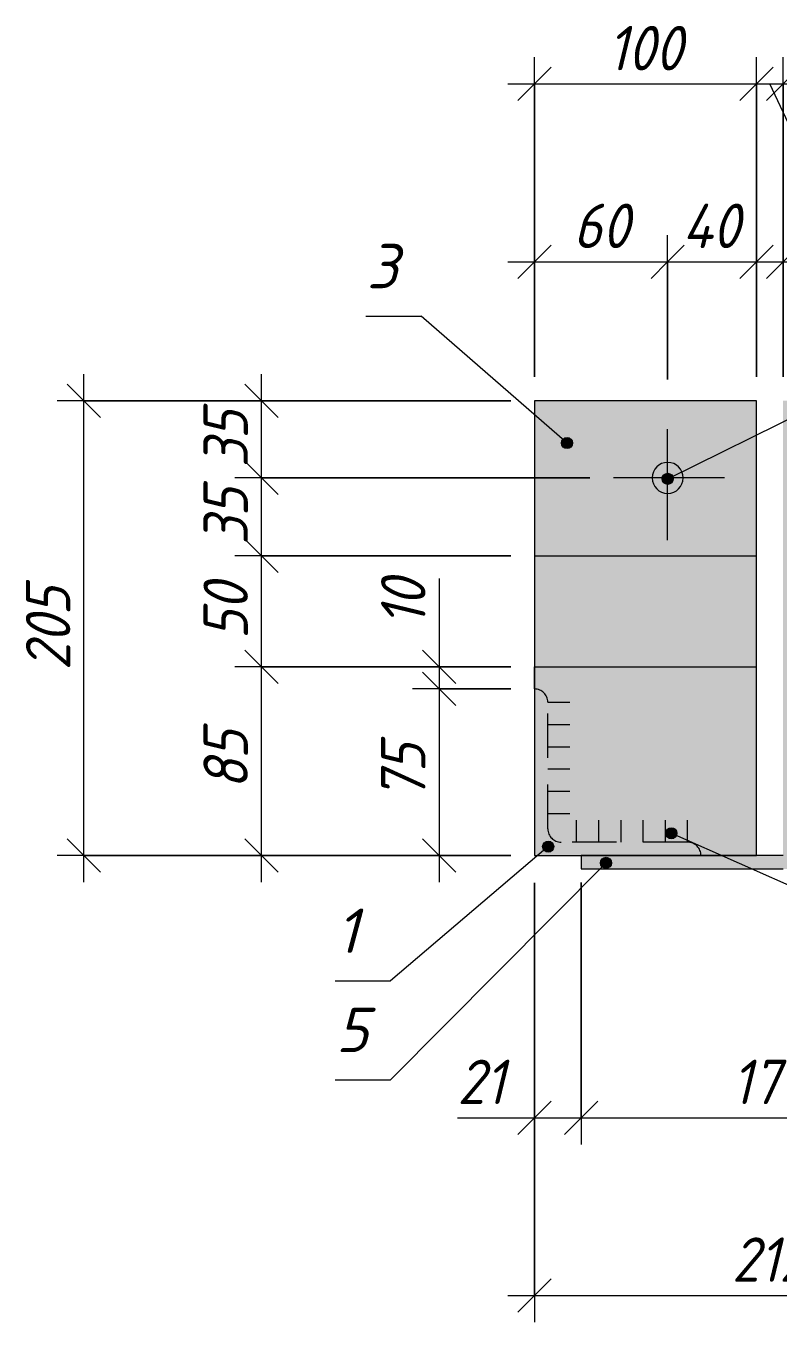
# Model space of a CAD drawing. Header units: millimetres. Extents: x 1525 to 46824, y -520 to 14115.
# Drawn here: x 33659 to 33997, y 2648 to 3232 of the extents above; entities that cross this region are included whole.
import ezdxf

# ---------------------------------------------------------------- set-up
doc = ezdxf.new("R2010")
doc.units = ezdxf.units.MM
for name, pattern in [('200_ШТРИХ_ш1п0_6_', [32, 20, -12]), ('50_200_ШТРИХ_1Т_ш5_п1_п1_', [70, 50, -10, 0, -10]), ('IMPORT-Невидимая', [39.122222, 28.222222, -10.9])]:
    doc.linetypes.add(name, pattern=pattern)
for name, color, linetype, lineweight in [('A-ANNO-DIMS', 7, 'Continuous', 9), ('A-ANNO-DIMS-10', 7, 'Continuous', 9), ('A-ANNO-NOTE', 7, 'Continuous', 9), ('A-DETL', 7, 'Continuous', 9), ('A-DETL-2', 7, '200_ШТРИХ_ш1п0_6_', 5), ('A-DETL-4', 7, 'IMPORT-Невидимая', 5), ('A-DETL-5', 7, '50_200_ШТРИХ_1Т_ш5_п1_п1_', 5)]:
    doc.layers.add(name, color=color, linetype=linetype, lineweight=lineweight)
doc.layers.add('A-DETL-GENF-2', color=7, linetype='Continuous', lineweight=9, true_color=0xffffff)
doc.styles.add('ISOCPEUR_I_3', font='isocpeui.ttf', dxfattribs={"width": 0.9, "height": 20})
doc.styles.add('ISOCPEUR_I_5', font='isocpeui.ttf', dxfattribs={"height": 20})
doc.dimstyles.new('ISO-2_0_0_9К_СРЕДНИЙ_1', dxfattribs={"dimscale": 304.8, "dimtxt": 19.919624, "dimasz": 0.049213, "dimexe": 0.03937, "dimexo": 0, "dimgap": 0, "dimtad": 1, "dimdec": 0, "dimzin": 0, "dimdsep": 46, "dimtxsty": 'ISOCPEUR_I_3', "dimblk1": 'OBLIQUE', "dimblk2": 'OBLIQUE', "dimsah": 1, "dimcen": 0.09, "dimdle": 0.03937, "dimazin": 0, "dimtfac": 1, "dimtdec": 4, "dimtix": 1, "dimtmove": 0, "dimatfit": 3, "dimfxl": 1, "dimtvp": 1, "dimtolj": 1, "dimtzin": 0, "dimarcsym": 2})
doc.dimstyles.new('ISO-2_0_0_9К_СРЕДНИЙ_3', dxfattribs={"dimscale": 304.8, "dimtxt": 19.919624, "dimasz": 0.049213, "dimexe": 0.03937, "dimexo": 0, "dimgap": 0, "dimtad": 1, "dimdec": 0, "dimzin": 0, "dimdsep": 46, "dimtxsty": 'ISOCPEUR_I_3', "dimblk1": 'OBLIQUE', "dimblk2": 'OBLIQUE', "dimsah": 1, "dimcen": 0.09, "dimdle": 0.03937, "dimazin": 0, "dimtfac": 1, "dimtdec": 4, "dimtix": 1, "dimtmove": 1, "dimatfit": 3, "dimfxl": 1, "dimtvp": 1, "dimtolj": 1, "dimtzin": 0, "dimarcsym": 2})

# ---------------------------------------------------------------- blocks, each defined once
blk = doc.blocks.new('DIMBLOCK263-АР1_Фахверк из 2-х уголков Ф-18_2_ Ф-27_2_Узлы 3 эт_')
at = {"layer": 'A-ANNO-DIMS-10'}
for p, q in [((33887.66, 3073.76), (33887.66, 3137.66)), ((33947.66, 3072.6), (33947.66, 3137.66)), ((33875.66, 3125.66), (33947.66, 3125.66)), ((33887.66, 3125.66), (33887.66, 3073.76)), ((33947.66, 3125.66), (33947.66, 3072.6))]:
    blk.add_line(p, q, dxfattribs=at)
at = {"layer": 'A-ANNO-DIMS-10', "lineweight": 20}
for p, q in [((33887.66, 3125.66), (33895.16, 3133.16)), ((33947.66, 3125.66), (33955.16, 3133.16)), ((33887.66, 3125.66), (33880.16, 3118.16)), ((33947.66, 3125.66), (33940.16, 3118.16))]:
    blk.add_line(p, q, dxfattribs=at)
at = {"layer": 'A-ANNO-DIMS-10', "color": 0, "insert": (33905.02, 3151.79), "char_height": 20, "width": 30.3391, "attachment_point": 1, "line_spacing_factor": 1.149209, "style": 'ISOCPEUR_I_3'}
blk.add_mtext('60', dxfattribs=at)
blk = doc.blocks.new('_Oblique')
at = {"color": 0, "linetype": 'ByBlock', "lineweight": -2}
blk.add_line((-0.5, -0.5), (0.5, 0.5), dxfattribs=at)
blk = doc.blocks.new('DIMBLOCK264-АР1_Фахверк из 2-х уголков Ф-18_2_ Ф-27_2_Узлы 3 эт_')
at = {"layer": 'A-ANNO-DIMS-10'}
for p, q in [((33947.66, 3072.6), (33947.66, 3137.66)), ((33987.66, 3073.76), (33987.66, 3137.66)), ((33947.66, 3125.66), (33999.66, 3125.66)), ((33947.66, 3125.66), (33947.66, 3072.6)), ((33987.66, 3125.66), (33987.66, 3073.76))]:
    blk.add_line(p, q, dxfattribs=at)
at = {"layer": 'A-ANNO-DIMS-10', "lineweight": 20}
for p, q in [((33947.66, 3125.66), (33955.16, 3133.16)), ((33987.66, 3125.66), (33995.16, 3133.16)), ((33947.66, 3125.66), (33940.16, 3118.16)), ((33987.66, 3125.66), (33980.16, 3118.16))]:
    blk.add_line(p, q, dxfattribs=at)
at = {"layer": 'A-ANNO-DIMS-10', "color": 0, "insert": (33954.25, 3151.79), "char_height": 20, "width": 32.1779, "attachment_point": 1, "line_spacing_factor": 1.149209, "style": 'ISOCPEUR_I_3'}
blk.add_mtext('40', dxfattribs=at)
blk = doc.blocks.new('DIMBLOCK267-АР1_Фахверк из 2-х уголков Ф-18_2_ Ф-27_2_Узлы 3 эт_')
at = {"layer": 'A-ANNO-DIMS-10'}
for p, q in [((33887.66, 2846.1), (33887.66, 2728.3)), ((33887.66, 2740.3), (33887.66, 2846.1)), ((33908.66, 2846.25), (33908.66, 2728.3)), ((33908.66, 2740.3), (33908.66, 2846.25)), ((33852.96, 2740.3), (33874.41, 2740.3)), ((33874.41, 2740.3), (33898.16, 2740.3)), ((33875.66, 2740.3), (33908.66, 2740.3))]:
    blk.add_line(p, q, dxfattribs=at)
at = {"layer": 'A-ANNO-DIMS-10', "lineweight": 20}
for p, q in [((33887.66, 2740.3), (33895.16, 2747.8)), ((33908.66, 2740.3), (33916.16, 2747.8)), ((33887.66, 2740.3), (33880.16, 2732.8)), ((33908.66, 2740.3), (33901.16, 2732.8))]:
    blk.add_line(p, q, dxfattribs=at)
at = {"layer": 'A-ANNO-DIMS-10', "color": 0, "insert": (33852.96, 2766.42), "char_height": 20, "width": 25.7423, "attachment_point": 1, "line_spacing_factor": 1.149209, "style": 'ISOCPEUR_I_3'}
blk.add_mtext('21', dxfattribs=at)
blk = doc.blocks.new('DIMBLOCK268-АР1_Фахверк из 2-х уголков Ф-18_2_ Ф-27_2_Узлы 3 эт_')
at = {"layer": 'A-ANNO-DIMS-10'}
for p, q in [((33908.66, 2846.25), (33908.66, 2728.3)), ((33908.66, 2740.3), (33908.66, 2846.25)), ((34078.66, 2846.25), (34078.66, 2728.3)), ((34078.66, 2740.3), (34078.66, 2846.25)), ((33908.66, 2740.3), (34078.66, 2740.3))]:
    blk.add_line(p, q, dxfattribs=at)
at = {"layer": 'A-ANNO-DIMS-10', "lineweight": 20}
for p, q in [((33908.66, 2740.3), (33916.16, 2747.8)), ((34078.66, 2740.3), (34086.16, 2747.8)), ((33908.66, 2740.3), (33901.16, 2732.8)), ((34078.66, 2740.3), (34071.16, 2732.8))]:
    blk.add_line(p, q, dxfattribs=at)
at = {"layer": 'A-ANNO-DIMS-10', "color": 0, "insert": (33976.62, 2766.42), "char_height": 20, "width": 40.9118, "attachment_point": 1, "line_spacing_factor": 1.149209, "style": 'ISOCPEUR_I_3'}
blk.add_mtext('170', dxfattribs=at)
blk = doc.blocks.new('DIMBLOCK270-АР1_Фахверк из 2-х уголков Ф-18_2_ Ф-27_2_Узлы 3 эт_')
at = {"layer": 'A-ANNO-DIMS-10'}
for p, q in [((33887.66, 3073.76), (33887.66, 3217.66)), ((33987.66, 3073.76), (33987.66, 3217.66)), ((33875.66, 3205.66), (33987.66, 3205.66)), ((33887.66, 3205.66), (33887.66, 3073.76)), ((33987.66, 3205.66), (33987.66, 3073.76))]:
    blk.add_line(p, q, dxfattribs=at)
at = {"layer": 'A-ANNO-DIMS-10', "lineweight": 20}
for p, q in [((33887.66, 3205.66), (33895.16, 3213.16)), ((33987.66, 3205.66), (33995.16, 3213.16)), ((33887.66, 3205.66), (33880.16, 3198.16)), ((33987.66, 3205.66), (33980.16, 3198.16))]:
    blk.add_line(p, q, dxfattribs=at)
at = {"layer": 'A-ANNO-DIMS-10', "color": 0, "insert": (33920.62, 3231.79), "char_height": 20, "width": 40.9118, "attachment_point": 1, "line_spacing_factor": 1.149209, "style": 'ISOCPEUR_I_3'}
blk.add_mtext('100', dxfattribs=at)
blk = doc.blocks.new('DIMBLOCK271-АР1_Фахверк из 2-х уголков Ф-18_2_ Ф-27_2_Узлы 3 эт_')
at = {"layer": 'A-ANNO-DIMS-10'}
for p, q in [((33987.66, 3073.76), (33987.66, 3217.66)), ((33999.66, 3073.76), (33999.66, 3217.66)), ((33987.66, 3205.66), (33999.66, 3205.66)), ((33987.66, 3205.66), (33987.66, 3073.76)), ((34011.99, 3166.61), (33993.66, 3205.66)), ((33999.66, 3205.66), (33999.66, 3073.76)), ((34033.45, 3166.61), (34011.99, 3166.61))]:
    blk.add_line(p, q, dxfattribs=at)
at = {"layer": 'A-ANNO-DIMS-10', "lineweight": 20}
for p, q in [((33987.66, 3205.66), (33995.16, 3213.16)), ((33999.66, 3205.66), (34007.16, 3213.16)), ((33987.66, 3205.66), (33980.16, 3198.16)), ((33999.66, 3205.66), (33992.16, 3198.16))]:
    blk.add_line(p, q, dxfattribs=at)
at = {"layer": 'A-ANNO-DIMS-10', "color": 0, "insert": (34011.99, 3192.74), "char_height": 20, "width": 25.7423, "attachment_point": 1, "line_spacing_factor": 1.149209, "style": 'ISOCPEUR_I_3'}
blk.add_mtext('12', dxfattribs=at)
blk = doc.blocks.new('DIMBLOCK272-АР1_Фахверк из 2-х уголков Ф-18_2_ Ф-27_2_Узлы 3 эт_')
at = {"layer": 'A-ANNO-DIMS-10'}
for p, q in [((33999.66, 3073.76), (33999.66, 3217.66)), ((34099.66, 3073.76), (34099.66, 3217.66)), ((33999.66, 3205.66), (34111.66, 3205.66)), ((33999.66, 3205.66), (33999.66, 3073.76)), ((34099.66, 3205.66), (34099.66, 3073.76))]:
    blk.add_line(p, q, dxfattribs=at)
at = {"layer": 'A-ANNO-DIMS-10', "lineweight": 20}
for p, q in [((33999.66, 3205.66), (34007.16, 3213.16)), ((34099.66, 3205.66), (34107.16, 3213.16)), ((33999.66, 3205.66), (33992.16, 3198.16)), ((34099.66, 3205.66), (34092.16, 3198.16))]:
    blk.add_line(p, q, dxfattribs=at)
at = {"layer": 'A-ANNO-DIMS-10', "color": 0, "insert": (34032.62, 3231.79), "char_height": 20, "width": 40.9118, "attachment_point": 1, "line_spacing_factor": 1.149209, "style": 'ISOCPEUR_I_3'}
blk.add_mtext('100', dxfattribs=at)
blk = doc.blocks.new('DIMBLOCK273-АР1_Фахверк из 2-х уголков Ф-18_2_ Ф-27_2_Узлы 3 эт_')
at = {"layer": 'A-ANNO-DIMS-10'}
for p, q in [((33844.67, 2983), (33844.67, 2961.54)), ((33844.67, 2961.54), (33844.67, 2938.31)), ((33844.67, 2955.31), (33844.67, 2933.31)), ((33876.97, 2943.31), (33832.67, 2943.31)), ((33844.67, 2943.31), (33876.97, 2943.31)), ((33876.97, 2933.31), (33832.67, 2933.31)), ((33844.67, 2933.31), (33876.97, 2933.31))]:
    blk.add_line(p, q, dxfattribs=at)
at = {"layer": 'A-ANNO-DIMS-10', "lineweight": 20}
for p, q in [((33844.67, 2943.31), (33837.17, 2950.81)), ((33844.67, 2943.31), (33852.17, 2935.81)), ((33844.67, 2933.31), (33837.17, 2940.81)), ((33844.67, 2933.31), (33852.17, 2925.81))]:
    blk.add_line(p, q, dxfattribs=at)
at = {"layer": 'A-ANNO-DIMS-10', "color": 0, "insert": (33818.54, 2961.54), "char_height": 20, "width": 25.7423, "attachment_point": 1, "rotation": 90, "line_spacing_factor": 1.149209, "style": 'ISOCPEUR_I_3'}
blk.add_mtext('10', dxfattribs=at)
blk = doc.blocks.new('DIMBLOCK274-АР1_Фахверк из 2-х уголков Ф-18_2_ Ф-27_2_Узлы 3 эт_')
at = {"layer": 'A-ANNO-DIMS-10', "lineweight": 20}
for p, q in [((33844.67, 2933.31), (33837.17, 2940.81)), ((33844.67, 2933.31), (33852.17, 2925.81)), ((33844.67, 2858.31), (33837.17, 2865.81)), ((33844.67, 2858.31), (33852.17, 2850.81))]:
    blk.add_line(p, q, dxfattribs=at)
at = {"layer": 'A-ANNO-DIMS-10'}
for p, q in [((33876.97, 2933.31), (33832.67, 2933.31)), ((33844.67, 2933.31), (33844.67, 2846.31)), ((33844.67, 2933.31), (33876.97, 2933.31)), ((33821.49, 2858.31), (33856.67, 2858.31)), ((33844.67, 2858.31), (33821.49, 2858.31))]:
    blk.add_line(p, q, dxfattribs=at)
at = {"layer": 'A-ANNO-DIMS-10', "color": 0, "insert": (33818.54, 2883.17), "char_height": 20, "width": 30.3391, "attachment_point": 1, "rotation": 90, "line_spacing_factor": 1.149209, "style": 'ISOCPEUR_I_3'}
blk.add_mtext('75', dxfattribs=at)
blk = doc.blocks.new('DIMBLOCK275-АР1_Фахверк из 2-х уголков Ф-18_2_ Ф-27_2_Узлы 3 эт_')
at = {"layer": 'A-ANNO-DIMS-10', "lineweight": 20}
for p, q in [((33764.67, 2943.31), (33757.17, 2950.81)), ((33764.67, 2943.31), (33772.17, 2935.81)), ((33764.67, 2858.31), (33757.17, 2865.81)), ((33764.67, 2858.31), (33772.17, 2850.81))]:
    blk.add_line(p, q, dxfattribs=at)
at = {"layer": 'A-ANNO-DIMS-10'}
for p, q in [((33876.97, 2943.31), (33752.67, 2943.31)), ((33764.67, 2846.31), (33764.67, 2943.31)), ((33764.67, 2943.31), (33876.97, 2943.31)), ((33876.97, 2858.31), (33752.67, 2858.31)), ((33764.67, 2858.31), (33876.97, 2858.31))]:
    blk.add_line(p, q, dxfattribs=at)
at = {"layer": 'A-ANNO-DIMS-10', "color": 0, "insert": (33738.54, 2888.17), "char_height": 20, "width": 30.3391, "attachment_point": 1, "rotation": 90, "line_spacing_factor": 1.149209, "style": 'ISOCPEUR_I_3'}
blk.add_mtext('85', dxfattribs=at)
blk = doc.blocks.new('DIMBLOCK276-АР1_Фахверк из 2-х уголков Ф-18_2_ Ф-27_2_Узлы 3 эт_')
at = {"layer": 'A-ANNO-DIMS-10', "lineweight": 20}
for p, q in [((33764.67, 2993.31), (33757.17, 3000.81)), ((33764.67, 2993.31), (33772.17, 2985.81)), ((33764.67, 2943.31), (33757.17, 2950.81)), ((33764.67, 2943.31), (33772.17, 2935.81))]:
    blk.add_line(p, q, dxfattribs=at)
at = {"layer": 'A-ANNO-DIMS-10'}
for p, q in [((33876.97, 2993.31), (33752.67, 2993.31)), ((33764.67, 2943.31), (33764.67, 2993.31)), ((33764.67, 2993.31), (33876.97, 2993.31)), ((33876.97, 2943.31), (33752.67, 2943.31)), ((33764.67, 2943.31), (33876.97, 2943.31))]:
    blk.add_line(p, q, dxfattribs=at)
at = {"layer": 'A-ANNO-DIMS-10', "color": 0, "insert": (33738.54, 2955.67), "char_height": 20, "width": 30.3391, "attachment_point": 1, "rotation": 90, "line_spacing_factor": 1.149209, "style": 'ISOCPEUR_I_3'}
blk.add_mtext('50', dxfattribs=at)
blk = doc.blocks.new('DIMBLOCK277-АР1_Фахверк из 2-х уголков Ф-18_2_ Ф-27_2_Узлы 3 эт_')
at = {"layer": 'A-ANNO-DIMS-10', "lineweight": 20}
for p, q in [((33764.67, 3028.31), (33757.17, 3035.81)), ((33764.67, 3028.31), (33772.17, 3020.81)), ((33764.67, 2993.31), (33757.17, 3000.81)), ((33764.67, 2993.31), (33772.17, 2985.81))]:
    blk.add_line(p, q, dxfattribs=at)
at = {"layer": 'A-ANNO-DIMS-10'}
for p, q in [((33912.58, 3028.31), (33752.67, 3028.31)), ((33764.67, 2993.31), (33764.67, 3028.31)), ((33764.67, 3028.31), (33912.58, 3028.31)), ((33876.97, 2993.31), (33752.67, 2993.31)), ((33764.67, 2993.31), (33876.97, 2993.31))]:
    blk.add_line(p, q, dxfattribs=at)
at = {"layer": 'A-ANNO-DIMS-10', "color": 0, "insert": (33738.54, 2998.17), "char_height": 20, "width": 30.3391, "attachment_point": 1, "rotation": 90, "line_spacing_factor": 1.149209, "style": 'ISOCPEUR_I_3'}
blk.add_mtext('35', dxfattribs=at)
blk = doc.blocks.new('DIMBLOCK278-АР1_Фахверк из 2-х уголков Ф-18_2_ Ф-27_2_Узлы 3 эт_')
at = {"layer": 'A-ANNO-DIMS-10'}
for p, q in [((33764.67, 3028.31), (33764.67, 3075.06)), ((33876.97, 3063.06), (33752.67, 3063.06)), ((33764.67, 3063.06), (33876.97, 3063.06)), ((33912.58, 3028.31), (33752.67, 3028.31)), ((33764.67, 3028.31), (33912.58, 3028.31))]:
    blk.add_line(p, q, dxfattribs=at)
at = {"layer": 'A-ANNO-DIMS-10', "lineweight": 20}
for p, q in [((33764.67, 3063.06), (33757.17, 3070.56)), ((33764.67, 3063.06), (33772.17, 3055.56)), ((33764.67, 3028.31), (33757.17, 3035.81)), ((33764.67, 3028.31), (33772.17, 3020.81))]:
    blk.add_line(p, q, dxfattribs=at)
at = {"layer": 'A-ANNO-DIMS-10', "color": 0, "insert": (33738.54, 3033.04), "char_height": 20, "width": 30.3391, "attachment_point": 1, "rotation": 90, "line_spacing_factor": 1.149209, "style": 'ISOCPEUR_I_3'}
blk.add_mtext('35', dxfattribs=at)
blk = doc.blocks.new('DIMBLOCK279-АР1_Фахверк из 2-х уголков Ф-18_2_ Ф-27_2_Узлы 3 эт_')
at = {"layer": 'A-ANNO-DIMS-10'}
for p, q in [((33684.67, 2846.31), (33684.67, 3075.06)), ((33876.97, 3063.06), (33672.67, 3063.06)), ((33684.67, 3063.06), (33876.97, 3063.06)), ((33876.97, 2858.31), (33672.67, 2858.31)), ((33684.67, 2858.31), (33876.97, 2858.31))]:
    blk.add_line(p, q, dxfattribs=at)
at = {"layer": 'A-ANNO-DIMS-10', "lineweight": 20}
for p, q in [((33684.67, 3063.06), (33677.17, 3070.56)), ((33684.67, 3063.06), (33692.17, 3055.56)), ((33684.67, 2858.31), (33677.17, 2865.81)), ((33684.67, 2858.31), (33692.17, 2850.81))]:
    blk.add_line(p, q, dxfattribs=at)
at = {"layer": 'A-ANNO-DIMS-10', "color": 0, "insert": (33658.54, 2941.72), "char_height": 20, "width": 45.5087, "attachment_point": 1, "rotation": 90, "line_spacing_factor": 1.149209, "style": 'ISOCPEUR_I_3'}
blk.add_mtext('205', dxfattribs=at)
blk = doc.blocks.new('_AT__Текстовая выноска1 - _AT__Текстовая выноска-30601245-АР1_Фахверк из 2-х уголков Ф-18_2_ Ф-27_2_Узлы 3 эт_')
at = {"layer": 'A-ANNO-NOTE'}
blk.add_line((0, 0), (2.5, 0), dxfattribs=at)
blk = doc.blocks.new('DIMBLOCK285-АР1_Фахверк из 2-х уголков Ф-18_2_ Ф-27_2_Узлы 3 эт_')
at = {"layer": 'A-ANNO-DIMS-10'}
for p, q in [((34099.66, 2847.62), (34099.66, 2648.3)), ((34099.66, 2660.3), (34099.66, 2847.62)), ((33887.66, 2846.1), (33887.66, 2648.3)), ((33887.66, 2660.3), (33887.66, 2846.1)), ((33875.66, 2660.3), (34111.66, 2660.3))]:
    blk.add_line(p, q, dxfattribs=at)
at = {"layer": 'A-ANNO-DIMS-10', "lineweight": 20}
for p, q in [((33887.66, 2660.3), (33895.16, 2667.8)), ((34099.66, 2660.3), (34107.16, 2667.8)), ((33887.66, 2660.3), (33880.16, 2652.8)), ((34099.66, 2660.3), (34092.16, 2652.8))]:
    blk.add_line(p, q, dxfattribs=at)
at = {"layer": 'A-ANNO-DIMS-10', "color": 0, "insert": (33976.62, 2686.42), "char_height": 20, "width": 40.9118, "attachment_point": 1, "line_spacing_factor": 1.149209, "style": 'ISOCPEUR_I_3'}
blk.add_mtext('212', dxfattribs=at)
blk = doc.blocks.new('DIMBLOCK286-АР1_Фахверк из 2-х уголков Ф-18_2_ Ф-27_2_Узлы 3 эт_')
at = {"layer": 'A-ANNO-DIMS-10'}
for p, q in [((33999.66, 3073.76), (33999.66, 3137.66)), ((34039.66, 3072.6), (34039.66, 3137.66)), ((33987.66, 3125.66), (34039.66, 3125.66)), ((33999.66, 3125.66), (33999.66, 3073.76)), ((34039.66, 3125.66), (34039.66, 3072.6))]:
    blk.add_line(p, q, dxfattribs=at)
at = {"layer": 'A-ANNO-DIMS-10', "lineweight": 20}
for p, q in [((33999.66, 3125.66), (34007.16, 3133.16)), ((34039.66, 3125.66), (34047.16, 3133.16)), ((33999.66, 3125.66), (33992.16, 3118.16)), ((34039.66, 3125.66), (34032.16, 3118.16))]:
    blk.add_line(p, q, dxfattribs=at)
at = {"layer": 'A-ANNO-DIMS-10', "color": 0, "insert": (34006.25, 3151.79), "char_height": 20, "width": 32.1779, "attachment_point": 1, "line_spacing_factor": 1.149209, "style": 'ISOCPEUR_I_3'}
blk.add_mtext('40', dxfattribs=at)

msp = doc.modelspace()

# ---------------------------------------------------------------- hatches: boundary and pattern name
at = {"layer": 'A-ANNO-NOTE'}
h = msp.add_hatch(color=256, dxfattribs=at)
edge = h.paths.add_edge_path(flags=0)
edge.add_arc((33902.31222, 3043.99374), 2.5, 0, 360)
h = msp.add_hatch(color=256, dxfattribs=at)
edge = h.paths.add_edge_path(flags=0)
edge.add_arc((33947.71244, 3027.91488), 2.5, 0, 360)
h = msp.add_hatch(color=256, dxfattribs=at)
edge = h.paths.add_edge_path(flags=0)
edge.add_arc((33949.33796, 2868.3579), 2.5, 0, 360)
h = msp.add_hatch(color=256, dxfattribs=at)
edge = h.paths.add_edge_path(flags=0)
edge.add_arc((33893.83655, 2862.34526), 2.5, 0, 360)
h = msp.add_hatch(color=256, dxfattribs=at)
edge = h.paths.add_edge_path(flags=0)
edge.add_arc((33919.88266, 2855.01894), 2.5, 0, 360)
at = {"layer": 'A-DETL-GENF-2'}
h = msp.add_hatch(color=256, dxfattribs=at)
h.paths.add_polyline_path([(34008.26944, 2858.31075), (34024.66175, 2858.31075), (34024.86619, 2859.86367), (34025.4656, 2861.31075), (34026.41911, 2862.55339), (34027.66175, 2863.5069), (34029.10883, 2864.10631), (34030.66175, 2864.31075), (34087.66175, 2864.31075), (34089.21466, 2864.5152), (34090.66175, 2865.1146), (34091.90439, 2866.06811), (34092.8579, 2867.31075), (34093.4573, 2868.75784), (34093.66175, 2870.59575), (34093.66175, 2927.31075), (34093.86619, 2928.86367), (34094.4656, 2930.31075), (34095.41911, 2931.55339), (34096.66175, 2932.5069), (34098.10883, 2933.10631), (34099.66175, 2933.31075), (34099.66175, 3063.06075), (33999.66175, 3063.06075), (33999.66175, 2858.31075), (34008.02437, 2858.31075)], flags=0)
h.paths.add_polyline_path([(33962.66175, 2858.31075), (33987.66175, 2858.31075), (33987.66175, 3063.06075), (33887.66175, 3063.06075), (33887.66175, 2933.31075), (33889.21466, 2933.10631), (33890.66175, 2932.5069), (33891.90439, 2931.55339), (33892.8579, 2930.31075), (33893.4573, 2928.86367), (33893.66175, 2927.31075), (33893.66175, 2870.31075), (33893.86619, 2868.75784), (33894.4656, 2867.31075), (33895.41911, 2866.06811), (33896.66175, 2865.1146), (33898.10883, 2864.5152), (33899.66175, 2864.31075), (33956.66175, 2864.31075), (33958.21466, 2864.10631), (33959.66175, 2863.5069), (33960.90439, 2862.55339), (33961.8579, 2861.31075), (33962.4573, 2859.86367)], flags=0)
h.paths.add_polyline_path([(34039.66175, 3021.31075), (34037.85002, 3021.54927), (34036.16175, 3022.24857), (34034.712, 3023.361), (34033.59957, 3024.81075), (34032.90027, 3026.49902), (34032.66175, 3028.31075), (34032.90027, 3030.12248), (34033.59957, 3031.81075), (34034.712, 3033.2605), (34036.16175, 3034.37293), (34037.85002, 3035.07223), (34039.66175, 3035.31075), (34041.47348, 3035.07223), (34043.16175, 3034.37293), (34044.6115, 3033.2605), (34045.72393, 3031.81075), (34046.42323, 3030.12248), (34046.66175, 3028.31075), (34046.42323, 3026.49902), (34045.72393, 3024.81075), (34044.6115, 3023.361), (34043.16175, 3022.24857), (34041.47348, 3021.54927)], flags=0)
h.paths.add_polyline_path([(33947.66175, 3021.31075), (33945.85002, 3021.54927), (33944.16175, 3022.24857), (33942.712, 3023.361), (33941.59957, 3024.81075), (33940.90027, 3026.49902), (33940.66175, 3028.31075), (33940.90027, 3030.12248), (33941.59957, 3031.81075), (33942.712, 3033.2605), (33944.16175, 3034.37293), (33945.85002, 3035.07223), (33947.66175, 3035.31075), (33949.47348, 3035.07223), (33951.16175, 3034.37293), (33952.6115, 3033.2605), (33953.72393, 3031.81075), (33954.42323, 3030.12248), (33954.66175, 3028.31075), (33954.42323, 3026.49902), (33953.72393, 3024.81075), (33952.6115, 3023.361), (33951.16175, 3022.24857), (33949.47348, 3021.54927)], flags=0)
for points in [[(33947.66175, 3021.31075), (33949.47348, 3021.54927), (33951.16175, 3022.24857), (33952.6115, 3023.361), (33953.72393, 3024.81075), (33954.42323, 3026.49902), (33954.66175, 3028.31075), (33954.42323, 3030.12248), (33953.72393, 3031.81075), (33952.6115, 3033.2605), (33951.16175, 3034.37293), (33949.47348, 3035.07223), (33947.66175, 3035.31075), (33945.85002, 3035.07223), (33944.16175, 3034.37293), (33942.712, 3033.2605), (33941.59957, 3031.81075), (33940.90027, 3030.12248), (33940.66175, 3028.31075), (33940.90027, 3026.49902), (33941.59957, 3024.81075), (33942.712, 3023.361), (33944.16175, 3022.24857), (33945.85002, 3021.54927)], [(33895.41911, 2858.31075), (33962.66175, 2858.31075), (33962.4573, 2859.86367), (33961.8579, 2861.31075), (33960.90439, 2862.55339), (33959.66175, 2863.5069), (33958.21466, 2864.10631), (33956.66175, 2864.31075), (33899.66175, 2864.31075), (33898.10883, 2864.5152), (33896.66175, 2865.1146), (33895.41911, 2866.06811), (33894.4656, 2867.31075), (33893.86619, 2868.75784), (33893.66175, 2870.31075), (33893.66175, 2927.31075), (33893.4573, 2928.86367), (33892.8579, 2930.31075), (33891.90439, 2931.55339), (33890.66175, 2932.5069), (33889.21466, 2933.10631), (33887.66175, 2933.31075), (33887.66175, 2858.31075), (33894.80461, 2858.31075)], [(34025.4656, 2852.31075), (34078.66175, 2852.31075), (34078.66175, 2858.31075), (33908.66175, 2858.31075), (33908.66175, 2852.31075), (34024.66175, 2852.31075)]]:
    msp.add_hatch(color=256, dxfattribs=at).paths.add_polyline_path(points, flags=0)

# ---------------------------------------------------------------- linework, layer by layer
at = {"layer": 'A-ANNO-NOTE'}
for p, q in [((33947.71244, 3027.91488), (34175.67, 3140.34309)), ((33902.31222, 3043.99374), (33836.6535, 3101.11863)), ((33949.33796, 2868.3579), (34200.67, 2757.28569)), ((33893.83655, 2862.34526), (33822.8107, 2801.92175)), ((33919.88266, 2855.01894), (33822.8107, 2757.28569))]:
    msp.add_line(p, q, dxfattribs=at)
for centre in [(33902.31222, 3043.99374), (33947.71244, 3027.91488), (33949.33796, 2868.3579), (33893.83655, 2862.34526), (33919.88266, 2855.01894)]:
    msp.add_circle(centre, 2.5, dxfattribs=at)
at = {"layer": 'A-DETL'}
for p, q in [((33987.66175, 3063.06075), (33887.66175, 3063.06075)), ((33887.66175, 3063.06075), (33887.66175, 2858.31075)), ((33987.66175, 2858.31075), (33987.66175, 3063.06075)), ((33887.66175, 2993.31075), (33987.66175, 2993.31075)), ((33887.66175, 2943.31075), (33987.66175, 2943.31075)), ((33887.66175, 2858.31075), (33987.66175, 2858.31075)), ((33999.66175, 2858.31075), (33908.66175, 2858.31075)), ((33908.66175, 2858.31075), (33908.66175, 2852.31075)), ((33908.66175, 2852.31075), (33999.66175, 2852.31075))]:
    msp.add_line(p, q, dxfattribs=at)
for start, end in [(90, 270), (270, 90)]:
    msp.add_arc((33947.66175, 3028.31075), 7, start, end, dxfattribs=at)
at = {"layer": 'A-DETL-2'}
for p, q in [((33887.66175, 2933.31075), (33887.66175, 2858.31075)), ((33893.66175, 2870.31075), (33893.66175, 2927.31075)), ((33893.66175, 2927.31075), (33903.66175, 2927.31075)), ((33893.66175, 2917.31075), (33903.66175, 2917.31075)), ((33893.66175, 2907.31075), (33903.66175, 2907.31075)), ((33893.66175, 2897.31075), (33903.66175, 2897.31075)), ((33893.66175, 2887.31075), (33903.66175, 2887.31075)), ((33893.66175, 2877.31075), (33903.66175, 2877.31075)), ((33906.66175, 2864.31075), (33906.66175, 2874.31075)), ((33916.66175, 2864.31075), (33916.66175, 2874.31075)), ((33926.66175, 2864.31075), (33926.66175, 2874.31075)), ((33936.66175, 2864.31075), (33936.66175, 2874.31075)), ((33946.66175, 2864.31075), (33946.66175, 2874.31075)), ((33956.66175, 2864.31075), (33956.66175, 2874.31075)), ((33956.66175, 2864.31075), (33899.66175, 2864.31075)), ((33887.66175, 2858.31075), (33908.66175, 2858.31075))]:
    msp.add_line(p, q, dxfattribs=at)
for centre, start, end in [((33887.66175, 2927.31075), 0, 90), ((33899.66175, 2870.31075), 180, 270), ((33956.66175, 2858.31075), 360, 90)]:
    msp.add_arc(centre, 6, start, end, dxfattribs=at)
at = {"layer": 'A-DETL-4'}
msp.add_line((33887.66175, 2933.31075), (33887.66175, 2943.31075), dxfattribs=at)
at = {"layer": 'A-DETL-5'}
for p, q in [((33947.66175, 3000.31075), (33947.66175, 3055.31075)), ((33973.27628, 3028.31075), (33923.27628, 3028.31075))]:
    msp.add_line(p, q, dxfattribs=at)

# ---------------------------------------------------------------- block references
at = {"layer": 'A-ANNO-NOTE', "xscale": 10, "yscale": 10, "zscale": 10}
for p in [(33811.6535, 3101.11863), (33797.8107, 2801.92175), (33797.8107, 2757.28569)]:
    msp.add_blockref('_AT__Текстовая выноска1 - _AT__Текстовая выноска-30601245-АР1_Фахверк из 2-х уголков Ф-18_2_ Ф-27_2_Узлы 3 эт_', p, dxfattribs=at)

# ---------------------------------------------------------------- texts
at = {"layer": 'A-ANNO-NOTE', "char_height": 20, "attachment_point": 1, "style": 'ISOCPEUR_I_5'}
for s, insert, width in [('\\fISOCPEUR|b0|i1|c204|p34|;3', (33812.06368, 3133.64543), 17.637125), ('\\fISOCPEUR|b0|i1|c204|p34|;1', (33798.22088, 2834.44855), 12.827), ('\\fISOCPEUR|b0|i1|c204|p34|;5', (33798.22088, 2789.8125), 17.637125)]:
    msp.add_mtext(s, dxfattribs=dict(at, insert=insert, width=width))

# ---------------------------------------------------------------- dimensions: what is measured, and where the dimension line sits
at = {"layer": 'A-ANNO-DIMS'}
for base, p1, p2, override, picture, middle in [((33987.66175, 3205.66256), (33887.66175, 3073.75614), (33987.66175, 3073.75614), {"dimpost": '<>', "dimfxl": 100}, 'DIMBLOCK270-АР1_Фахверк из 2-х уголков Ф-18_2_ Ф-27_2_Узлы 3 эт_', (33937.66175, 3215.66256)), ((34099.66175, 3205.66256), (33999.66175, 3073.75614), (34099.66175, 3073.75614), {"dimpost": '<>', "dimfxl": 100}, 'DIMBLOCK272-АР1_Фахверк из 2-х уголков Ф-18_2_ Ф-27_2_Узлы 3 эт_', (34049.66175, 3215.66256)), ((33947.66175, 3125.66256), (33887.66175, 3073.75614), (33947.66175, 3072.60439), {"dimpost": '<>', "dimfxl": 60.011053}, 'DIMBLOCK263-АР1_Фахверк из 2-х уголков Ф-18_2_ Ф-27_2_Узлы 3 эт_', (33917.66175, 3135.66256)), ((33987.66175, 3125.66256), (33947.66175, 3072.60439), (33987.66175, 3073.75614), {"dimpost": '<>', "dimfxl": 40.016578}, 'DIMBLOCK264-АР1_Фахверк из 2-х уголков Ф-18_2_ Ф-27_2_Узлы 3 эт_', (33967.66175, 3135.66256)), ((34039.66175, 3125.66256), (33999.66175, 3073.75614), (34039.66175, 3072.60439), {"dimpost": '<>', "dimfxl": 40.016578}, 'DIMBLOCK286-АР1_Фахверк из 2-х уголков Ф-18_2_ Ф-27_2_Узлы 3 эт_', (34019.66175, 3135.66256)), ((34099.66175, 2660.29508), (33887.66175, 2846.09592), (34099.66175, 2847.61536), {"dimpost": '<>', "dimfxl": 212.005445}, 'DIMBLOCK285-АР1_Фахверк из 2-х уголков Ф-18_2_ Ф-27_2_Узлы 3 эт_', (33993.66175, 2670.29508)), ((34078.66175, 2740.29508), (33908.66175, 2846.25363), (34078.66175, 2846.25363), {"dimpost": '<>', "dimfxl": 170}, 'DIMBLOCK268-АР1_Фахверк из 2-х уголков Ф-18_2_ Ф-27_2_Узлы 3 эт_', (33993.66175, 2750.42387))]:
    dim = msp.add_linear_dim(base=base, p1=p1, p2=p2, dimstyle='ISO-2_0_0_9К_СРЕДНИЙ_1', override=override, dxfattribs=at)
    dim.commit()
    dim.dimension.update_dxf_attribs({"geometry": picture, "text_midpoint": middle})
for base, p1, p2, override, picture, middle in [((33999.66175, 3205.66256), (33987.66175, 3073.75614), (33999.66175, 3073.75614), {"dimpost": '<>', "dimfxl": 12}, 'DIMBLOCK271-АР1_Фахверк из 2-х уголков Ф-18_2_ Ф-27_2_Узлы 3 эт_', (34024.86605, 3179.40946)), ((33908.66175, 2740.29508), (33887.66175, 2846.09592), (33908.66175, 2846.25363), {"dimpost": '<>', "dimfxl": 21.000592}, 'DIMBLOCK267-АР1_Фахверк из 2-х уголков Ф-18_2_ Ф-27_2_Узлы 3 эт_', (33865.82802, 2753.09086))]:
    dim = msp.add_linear_dim(base=base, p1=p1, p2=p2, dimstyle='ISO-2_0_0_9К_СРЕДНИЙ_3', override=override, dxfattribs=at)
    dim.commit()
    dim.dimension.update_dxf_attribs({"geometry": picture, "text_midpoint": middle, "dimtype": 160})
for base, p1, p2, override, picture, middle in [((33684.66927, 3063.06075), (33876.96636, 2858.31075), (33876.96636, 3063.06075), {"dimpost": '<>', "dimfxl": 204.75}, 'DIMBLOCK279-АР1_Фахверк из 2-х уголков Ф-18_2_ Ф-27_2_Узлы 3 эт_', (33674.66927, 2960.68575)), ((33764.66927, 3063.06075), (33912.58089, 3028.31075), (33876.96636, 3063.06075), {"dimpost": '<>', "dimfxl": 49.758993}, 'DIMBLOCK278-АР1_Фахверк из 2-х уголков Ф-18_2_ Ф-27_2_Узлы 3 эт_', (33754.66927, 3045.68575)), ((33764.66927, 3028.31075), (33876.96636, 2993.31075), (33912.58089, 3028.31075), {"dimpost": '<>', "dimfxl": 49.933905}, 'DIMBLOCK277-АР1_Фахверк из 2-х уголков Ф-18_2_ Ф-27_2_Узлы 3 эт_', (33754.66927, 3010.81075)), ((33764.66927, 2993.31075), (33876.96636, 2943.31075), (33876.96636, 2993.31075), {"dimpost": '<>', "dimfxl": 50}, 'DIMBLOCK276-АР1_Фахверк из 2-х уголков Ф-18_2_ Ф-27_2_Узлы 3 эт_', (33754.66927, 2968.31075)), ((33764.66927, 2943.31075), (33876.96636, 2858.31075), (33876.96636, 2943.31075), {"dimpost": '<>', "dimfxl": 85}, 'DIMBLOCK275-АР1_Фахверк из 2-х уголков Ф-18_2_ Ф-27_2_Узлы 3 эт_', (33754.66927, 2900.81075)), ((33844.66927, 2858.31075), (33876.96636, 2933.31075), (33821.49389, 2858.31075), {"dimpost": '<>', "dimfxl": 93.285551}, 'DIMBLOCK274-АР1_Фахверк из 2-х уголков Ф-18_2_ Ф-27_2_Узлы 3 эт_', (33834.54048, 2895.81075))]:
    dim = msp.add_linear_dim(base=base, p1=p1, p2=p2, angle=90, dimstyle='ISO-2_0_0_9К_СРЕДНИЙ_1', override=override, dxfattribs=at)
    dim.commit()
    dim.dimension.update_dxf_attribs({"geometry": picture, "text_midpoint": middle})
dim = msp.add_linear_dim(base=(33844.66927, 2933.31075), p1=(33876.96636, 2943.31075), p2=(33876.96636, 2933.31075), angle=90, dimstyle='ISO-2_0_0_9К_СРЕДНИЙ_3', override={"dimpost": '<>', "dimfxl": 10}, dxfattribs=at)
dim.commit()
dim.dimension.update_dxf_attribs({"geometry": 'DIMBLOCK273-АР1_Фахверк из 2-х уголков Ф-18_2_ Ф-27_2_Узлы 3 эт_', "text_midpoint": (33831.87349, 2974.41444), "dimtype": 160, "text_rotation": 90})

doc.saveas('drawing.dxf')
